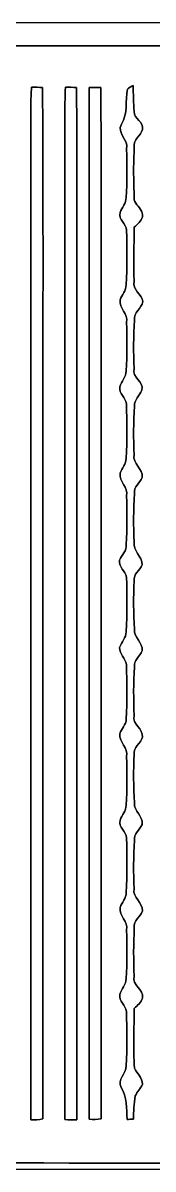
# Model space of a CAD drawing. Header units: centimetres. Extents: x -16.8 to 16.8, y -16.7 to 16.7.
# Drawn here: x -3.46 to 0.33, y -16.67 to 16.67 of the extents above; entities that cross this region are included whole.
import ezdxf

# ---------------------------------------------------------------- set-up
doc = ezdxf.new("R2010")
doc.units = ezdxf.units.CM
doc.header["$MEASUREMENT"] = 0
doc.layers.add('Layer 1', color=7, linetype='Continuous')

msp = doc.modelspace()

# ---------------------------------------------------------------- linework, layer by layer
at = {"layer": 'Layer 1', "color": 7}
for points, knots in [([(-16.77458, 16.66875), (-16.77458, 16.66875), (16.77458, 16.66875), (16.77458, 16.66875), (16.77458, 16.66875), (16.77458, 16.66875), (16.77458, -16.66875), (16.77458, -16.66875), (16.77458, -16.66875), (16.77458, -16.66875), (-16.77458, -16.66875), (-16.77458, -16.66875), (-16.77458, -16.66875), (-16.77458, -16.66875), (-16.77458, 16.66875), (-16.77458, 16.66875), (-16.77458, 16.66875), (-16.77458, 16.66875), (-16.77458, 16.66875), (-16.77458, 16.66875)], [0, 0, 0, 0, 0.16666667, 0.16666667, 0.16666667, 0.16666667, 0.33333333, 0.33333333, 0.33333333, 0.33333333, 0.5, 0.5, 0.5, 0.5, 0.66666667, 0.66666667, 0.66666667, 0.66666667, 1, 1, 1, 1]), ([(-12.5536, 15.97307), (-12.62556, 15.95861), (-12.65696, 15.89334), (-12.64779, 15.82455), (-12.64779, 15.82455), (-12.64497, 5.06166), (-12.64955, -5.70159), (-12.64567, -16.46484), (-12.64567, -16.46484), (-12.071, -16.50718), (-11.49421, -16.48989), (-10.91847, -16.49307), (-10.91847, -16.49307), (-3.08928, -16.48389), (4.73992, -16.50788), (12.56912, -16.48107), (12.56912, -16.48107), (12.58641, -9.31192), (12.57159, -2.14242), (12.57653, 5.02708), (12.57653, 5.02708), (12.56912, 8.68116), (12.59134, 12.33558), (12.56524, 15.9893), (12.56524, 15.9893), (4.49051, 16.01294), (-3.58458, 15.98789), (-11.65931, 16.002), (-11.65931, 16.002), (-11.95705, 15.99812), (-12.25832, 16.01611), (-12.5536, 15.97307)], [0, 0, 0, 0, 0.11111111, 0.11111111, 0.11111111, 0.11111111, 0.22222222, 0.22222222, 0.22222222, 0.22222222, 0.33333333, 0.33333333, 0.33333333, 0.33333333, 0.44444444, 0.44444444, 0.44444444, 0.44444444, 0.55555556, 0.55555556, 0.55555556, 0.55555556, 0.66666667, 0.66666667, 0.66666667, 0.66666667, 0.77777778, 0.77777778, 0.77777778, 0.77777778, 1, 1, 1, 1]), ([(-3.20746, 14.80467), (-3.10339, 14.80009), (-2.99191, 14.79479), (-2.88608, 14.7888), (-2.88608, 14.7888), (-2.86068, 10.42952), (-2.88255, 6.07025), (-2.87514, 1.71097), (-2.87514, 1.71097), (-2.87408, -3.92889), (-2.87726, -9.56874), (-2.87373, -15.20896), (-2.87373, -15.20896), (-2.98979, -15.23294), (-3.10797, -15.24071), (-3.22615, -15.23929), (-3.22615, -15.23929), (-3.23074, -5.76756), (-3.22615, 3.70452), (-3.22862, 13.17625), (-3.22862, 13.17625), (-3.22792, 13.71917), (-3.23638, 14.26245), (-3.20746, 14.80467)], [0, 0, 0, 0, 0.14285714, 0.14285714, 0.14285714, 0.14285714, 0.28571429, 0.28571429, 0.28571429, 0.28571429, 0.42857143, 0.42857143, 0.42857143, 0.42857143, 0.57142857, 0.57142857, 0.57142857, 0.57142857, 0.71428571, 0.71428571, 0.71428571, 0.71428571, 1, 1, 1, 1]), ([(-2.21968, 14.80467), (-2.11596, 14.80009), (-2.00413, 14.79479), (-1.8983, 14.7888), (-1.8983, 14.7888), (-1.8729, 10.54735), (-1.89477, 6.3052), (-1.88736, 2.06375), (-1.88736, 2.06375), (-1.88842, -3.70205), (-1.88489, -9.4675), (-1.88913, -15.2333), (-1.88913, -15.2333), (-2.00589, -15.23682), (-2.12266, -15.234), (-2.23908, -15.22871), (-2.23908, -15.22871), (-2.2419, -5.52521), (-2.23802, 4.1783), (-2.2412, 13.88181), (-2.2412, 13.88181), (-2.2419, 14.18978), (-2.23485, 14.4974), (-2.21968, 14.80467)], [0, 0, 0, 0, 0.14285714, 0.14285714, 0.14285714, 0.14285714, 0.28571429, 0.28571429, 0.28571429, 0.28571429, 0.42857143, 0.42857143, 0.42857143, 0.42857143, 0.57142857, 0.57142857, 0.57142857, 0.57142857, 0.71428571, 0.71428571, 0.71428571, 0.71428571, 1, 1, 1, 1]), ([(-1.52718, 14.78703), (-1.41711, 14.7895), (-1.30422, 14.79197), (-1.19345, 14.79197), (-1.19345, 14.79197), (-1.16664, 10.54947), (-1.18957, 6.30661), (-1.18181, 2.06375), (-1.18181, 2.06375), (-1.1811, -3.69429), (-1.18357, -9.45233), (-1.18039, -15.21001), (-1.18039, -15.21001), (-1.29822, -15.22906), (-1.41781, -15.2333), (-1.53564, -15.21672), (-1.53564, -15.21672), (-1.52788, -5.21547), (-1.54517, 4.78578), (-1.52718, 14.78703)], [0, 0, 0, 0, 0.16666667, 0.16666667, 0.16666667, 0.16666667, 0.33333333, 0.33333333, 0.33333333, 0.33333333, 0.5, 0.5, 0.5, 0.5, 0.66666667, 0.66666667, 0.66666667, 0.66666667, 1, 1, 1, 1]), ([(-0.42122, 14.74258), (-0.37994, 14.7701), (-0.29704, 14.82513), (-0.25576, 14.85265), (-0.25576, 14.85265), (-0.2473, 14.59865), (-0.23742, 14.34465), (-0.22684, 14.091), (-0.22684, 14.091), (-0.23319, 13.87475), (0.07267, 13.80031), (0.01587, 13.56466), (0.01587, 13.56466), (-0.02293, 13.37804), (-0.26176, 13.28596), (-0.21943, 13.06971), (-0.21943, 13.06971), (-0.24448, 12.65872), (-0.23813, 12.24633), (-0.23248, 11.83464), (-0.23248, 11.83464), (-0.20214, 11.70517), (-0.26705, 11.53971), (-0.17745, 11.42506), (-0.17745, 11.42506), (-0.09243, 11.30229), (0.04657, 11.19681), (0.01658, 11.02466), (0.01658, 11.02466), (-0.01834, 10.89836), (-0.13123, 10.81617), (-0.21837, 10.7255), (-0.21837, 10.7255), (-0.23107, 10.20163), (-0.24271, 9.67705), (-0.22684, 9.15317), (-0.22684, 9.15317), (-0.28222, 8.90482), (-0.00212, 8.78346), (0.03281, 8.56227), (0.03281, 8.56227), (-0.01199, 8.3633), (-0.24024, 8.24653), (-0.21731, 8.02464), (-0.21731, 8.02464), (-0.24659, 7.55474), (-0.2413, 7.08343), (-0.22578, 6.61317), (-0.22578, 6.61317), (-0.29845, 6.34683), (0.06738, 6.25016), (0.00423, 5.98911), (0.00423, 5.98911), (-0.06844, 5.83212), (-0.2219, 5.70724), (-0.21555, 5.51921), (-0.21555, 5.51921), (-0.248, 5.05001), (-0.2413, 4.5787), (-0.22507, 4.1088), (-0.22507, 4.1088), (-0.27728, 3.84563), (0.04586, 3.71052), (0.006, 3.44876), (0.006, 3.44876), (-0.06209, 3.28754), (-0.23742, 3.17429), (-0.21731, 2.97991), (-0.21731, 2.97991), (-0.24659, 2.51037), (-0.24271, 2.03906), (-0.22331, 1.5688), (-0.22331, 1.5688), (-0.26388, 1.30881), (0.00706, 1.15429), (0.01058, 0.90593), (0.01058, 0.90593), (-0.05186, 0.73978), (-0.25647, 0.64417), (-0.21978, 0.44027), (-0.21978, 0.44027), (-0.24448, -0.02893), (-0.24624, -0.50024), (-0.21766, -0.96943), (-0.21766, -0.96943), (-0.23883, -1.2125), (0.03775, -1.35008), (0.00847, -1.59703), (0.00847, -1.59703), (-0.06773, -1.75295), (-0.2353, -1.87149), (-0.21731, -2.06481), (-0.21731, -2.06481), (-0.24659, -2.53436), (-0.24024, -3.00602), (-0.22684, -3.47627), (-0.22684, -3.47627), (-0.29457, -3.74191), (0.05503, -3.84951), (0.01623, -4.10986), (0.01623, -4.10986), (-0.02399, -4.29613), (-0.2607, -4.38856), (-0.21978, -4.60446), (-0.21978, -4.60446), (-0.24448, -5.07365), (-0.24624, -5.54461), (-0.21766, -6.01416), (-0.21766, -6.01416), (-0.23883, -6.25722), (0.03775, -6.3948), (0.00847, -6.64175), (0.00847, -6.64175), (-0.06773, -6.79768), (-0.2353, -6.91621), (-0.21696, -7.10953), (-0.21696, -7.10953), (-0.24659, -7.57908), (-0.2413, -8.05039), (-0.22543, -8.52064), (-0.22543, -8.52064), (-0.27446, -8.77711), (0.02258, -8.90658), (0.01799, -9.15494), (0.01799, -9.15494), (-0.02681, -9.33979), (-0.25929, -9.43363), (-0.21943, -9.64918), (-0.21943, -9.64918), (-0.24483, -10.11908), (-0.2413, -10.59039), (-0.22578, -11.06099), (-0.22578, -11.06099), (-0.29351, -11.33052), (0.06597, -11.42894), (0.01658, -11.69458), (0.01658, -11.69458), (-0.01023, -11.82441), (-0.12912, -11.9059), (-0.21837, -11.99409), (-0.21837, -11.99409), (-0.22825, -12.573), (-0.25471, -13.15402), (-0.21237, -13.73258), (-0.21237, -13.73258), (-0.14005, -13.88992), (0.01482, -14.01057), (0.01623, -14.19825), (0.01623, -14.19825), (-0.02893, -14.32595), (-0.13547, -14.4205), (-0.19297, -14.54256), (-0.19297, -14.54256), (-0.22366, -14.76728), (-0.2413, -14.99376), (-0.24624, -15.22166), (-0.24624, -15.22166), (-0.29139, -15.22166), (-0.38171, -15.22201), (-0.42721, -15.22201), (-0.42721, -15.22201), (-0.44203, -14.90662), (-0.42792, -14.5736), (-0.60078, -14.29667), (-0.60078, -14.29667), (-0.73484, -14.05925), (-0.44732, -13.89733), (-0.45579, -13.66802), (-0.45579, -13.66802), (-0.42263, -13.14027), (-0.42757, -12.61004), (-0.44803, -12.08229), (-0.44803, -12.08229), (-0.46955, -11.90096), (-0.66816, -11.78913), (-0.64417, -11.59157), (-0.64417, -11.59157), (-0.59902, -11.42894), (-0.45332, -11.30688), (-0.45544, -11.12802), (-0.45544, -11.12802), (-0.42228, -10.65847), (-0.43074, -10.18752), (-0.44309, -9.71762), (-0.44309, -9.71762), (-0.38594, -9.46256), (-0.66746, -9.30839), (-0.63429, -9.05933), (-0.63429, -9.05933), (-0.57291, -8.91399), (-0.44697, -8.79369), (-0.45473, -8.62401), (-0.45473, -8.62401), (-0.42333, -8.09554), (-0.42898, -7.56497), (-0.44521, -7.03651), (-0.44521, -7.03651), (-0.45544, -6.84354), (-0.68721, -6.72994), (-0.63218, -6.51969), (-0.63218, -6.51969), (-0.58103, -6.37011), (-0.45685, -6.25016), (-0.45544, -6.0833), (-0.45544, -6.0833), (-0.42228, -5.61411), (-0.43074, -5.14279), (-0.44274, -4.67289), (-0.44274, -4.67289), (-0.38841, -4.41607), (-0.66393, -4.2605), (-0.6417, -4.01038), (-0.6417, -4.01038), (-0.60396, -3.85445), (-0.44873, -3.75109), (-0.45579, -3.57822), (-0.45579, -3.57822), (-0.42228, -3.05082), (-0.42757, -2.52095), (-0.44838, -1.99319), (-0.44838, -1.99319), (-0.47519, -1.81539), (-0.64841, -1.69192), (-0.64453, -1.50213), (-0.64453, -1.50213), (-0.59831, -1.33985), (-0.45367, -1.21744), (-0.45544, -1.03858), (-0.45544, -1.03858), (-0.42263, -0.51082), (-0.42757, 0.0194), (-0.44732, 0.54751), (-0.44732, 0.54751), (-0.46743, 0.7306), (-0.68439, 0.83432), (-0.64558, 1.03787), (-0.64558, 1.03787), (-0.59761, 1.20086), (-0.42616, 1.31163), (-0.45261, 1.50036), (-0.45261, 1.50036), (-0.42439, 1.97026), (-0.43039, 2.44157), (-0.44309, 2.91183), (-0.44309, 2.91183), (-0.38453, 3.16689), (-0.66957, 3.32034), (-0.63253, 3.56976), (-0.63253, 3.56976), (-0.58067, 3.71898), (-0.45649, 3.83928), (-0.45579, 4.00614), (-0.45579, 4.00614), (-0.42263, 4.5339), (-0.42757, 5.06413), (-0.44803, 5.59188), (-0.44803, 5.59188), (-0.46955, 5.77321), (-0.66816, 5.88469), (-0.64417, 6.08259), (-0.64417, 6.08259), (-0.59902, 6.24487), (-0.45332, 6.36729), (-0.45544, 6.54614), (-0.45544, 6.54614), (-0.42228, 7.01534), (-0.43074, 7.48665), (-0.44274, 7.95655), (-0.44274, 7.95655), (-0.38453, 8.21161), (-0.66957, 8.36507), (-0.63253, 8.61448), (-0.63253, 8.61448), (-0.58067, 8.76371), (-0.45649, 8.884), (-0.45579, 9.05087), (-0.45579, 9.05087), (-0.42228, 9.57897), (-0.42898, 10.1092), (-0.44521, 10.63766), (-0.44521, 10.63766), (-0.45544, 10.83063), (-0.68721, 10.94422), (-0.63218, 11.15448), (-0.63218, 11.15448), (-0.58103, 11.30371), (-0.45685, 11.424), (-0.45544, 11.59087), (-0.45544, 11.59087), (-0.42228, 12.06006), (-0.43074, 12.53137), (-0.44309, 13.00127), (-0.44309, 13.00127), (-0.37289, 13.27538), (-0.74789, 13.456), (-0.58984, 13.72658), (-0.58984, 13.72658), (-0.39652, 14.03068), (-0.48295, 14.40603), (-0.42122, 14.74258)], [0, 0, 0, 0, 0.01315789, 0.01315789, 0.01315789, 0.01315789, 0.02631579, 0.02631579, 0.02631579, 0.02631579, 0.03947368, 0.03947368, 0.03947368, 0.03947368, 0.05263158, 0.05263158, 0.05263158, 0.05263158, 0.06578947, 0.06578947, 0.06578947, 0.06578947, 0.07894737, 0.07894737, 0.07894737, 0.07894737, 0.09210526, 0.09210526, 0.09210526, 0.09210526, 0.10526316, 0.10526316, 0.10526316, 0.10526316, 0.11842105, 0.11842105, 0.11842105, 0.11842105, 0.13157895, 0.13157895, 0.13157895, 0.13157895, 0.14473684, 0.14473684, 0.14473684, 0.14473684, 0.15789474, 0.15789474, 0.15789474, 0.15789474, 0.17105263, 0.17105263, 0.17105263, 0.17105263, 0.18421053, 0.18421053, 0.18421053, 0.18421053, 0.19736842, 0.19736842, 0.19736842, 0.19736842, 0.21052632, 0.21052632, 0.21052632, 0.21052632, 0.22368421, 0.22368421, 0.22368421, 0.22368421, 0.23684211, 0.23684211, 0.23684211, 0.23684211, 0.25, 0.25, 0.25, 0.25, 0.26315789, 0.26315789, 0.26315789, 0.26315789, 0.27631579, 0.27631579, 0.27631579, 0.27631579, 0.28947368, 0.28947368, 0.28947368, 0.28947368, 0.30263158, 0.30263158, 0.30263158, 0.30263158, 0.31578947, 0.31578947, 0.31578947, 0.31578947, 0.32894737, 0.32894737, 0.32894737, 0.32894737, 0.34210526, 0.34210526, 0.34210526, 0.34210526, 0.35526316, 0.35526316, 0.35526316, 0.35526316, 0.36842105, 0.36842105, 0.36842105, 0.36842105, 0.38157895, 0.38157895, 0.38157895, 0.38157895, 0.39473684, 0.39473684, 0.39473684, 0.39473684, 0.40789474, 0.40789474, 0.40789474, 0.40789474, 0.42105263, 0.42105263, 0.42105263, 0.42105263, 0.43421053, 0.43421053, 0.43421053, 0.43421053, 0.44736842, 0.44736842, 0.44736842, 0.44736842, 0.46052632, 0.46052632, 0.46052632, 0.46052632, 0.47368421, 0.47368421, 0.47368421, 0.47368421, 0.48684211, 0.48684211, 0.48684211, 0.48684211, 0.5, 0.5, 0.5, 0.5, 0.51315789, 0.51315789, 0.51315789, 0.51315789, 0.52631579, 0.52631579, 0.52631579, 0.52631579, 0.53947368, 0.53947368, 0.53947368, 0.53947368, 0.55263158, 0.55263158, 0.55263158, 0.55263158, 0.56578947, 0.56578947, 0.56578947, 0.56578947, 0.57894737, 0.57894737, 0.57894737, 0.57894737, 0.59210526, 0.59210526, 0.59210526, 0.59210526, 0.60526316, 0.60526316, 0.60526316, 0.60526316, 0.61842105, 0.61842105, 0.61842105, 0.61842105, 0.63157895, 0.63157895, 0.63157895, 0.63157895, 0.64473684, 0.64473684, 0.64473684, 0.64473684, 0.65789474, 0.65789474, 0.65789474, 0.65789474, 0.67105263, 0.67105263, 0.67105263, 0.67105263, 0.68421053, 0.68421053, 0.68421053, 0.68421053, 0.69736842, 0.69736842, 0.69736842, 0.69736842, 0.71052632, 0.71052632, 0.71052632, 0.71052632, 0.72368421, 0.72368421, 0.72368421, 0.72368421, 0.73684211, 0.73684211, 0.73684211, 0.73684211, 0.75, 0.75, 0.75, 0.75, 0.76315789, 0.76315789, 0.76315789, 0.76315789, 0.77631579, 0.77631579, 0.77631579, 0.77631579, 0.78947368, 0.78947368, 0.78947368, 0.78947368, 0.80263158, 0.80263158, 0.80263158, 0.80263158, 0.81578947, 0.81578947, 0.81578947, 0.81578947, 0.82894737, 0.82894737, 0.82894737, 0.82894737, 0.84210526, 0.84210526, 0.84210526, 0.84210526, 0.85526316, 0.85526316, 0.85526316, 0.85526316, 0.86842105, 0.86842105, 0.86842105, 0.86842105, 0.88157895, 0.88157895, 0.88157895, 0.88157895, 0.89473684, 0.89473684, 0.89473684, 0.89473684, 0.90789474, 0.90789474, 0.90789474, 0.90789474, 0.92105263, 0.92105263, 0.92105263, 0.92105263, 0.93421053, 0.93421053, 0.93421053, 0.93421053, 0.94736842, 0.94736842, 0.94736842, 0.94736842, 0.96052632, 0.96052632, 0.96052632, 0.96052632, 0.97368421, 0.97368421, 0.97368421, 0.97368421, 1, 1, 1, 1])]:
    msp.add_open_spline(points, degree=3, knots=knots, dxfattribs=at)
at = {"layer": 'Layer 1', "color": 252}
for points, knots in [([(-12.5536, 15.97307), (-12.25832, 16.01611), (-11.95705, 15.99812), (-11.65931, 16.002), (-11.65931, 16.002), (-3.58458, 15.98789), (4.49051, 16.01294), (12.56524, 15.9893), (12.56524, 15.9893), (12.59134, 12.33558), (12.56912, 8.68116), (12.57653, 5.02708), (12.57653, 5.02708), (12.57159, -2.14242), (12.58641, -9.31192), (12.56912, -16.48107), (12.56912, -16.48107), (4.73992, -16.50788), (-3.08928, -16.48389), (-10.91847, -16.49307), (-10.91847, -16.49307), (-11.49421, -16.48989), (-12.071, -16.50718), (-12.64567, -16.46484), (-12.64567, -16.46484), (-12.64955, -5.70159), (-12.64497, 5.06166), (-12.64779, 15.82455), (-12.64779, 15.82455), (-12.65696, 15.89334), (-12.62556, 15.95861), (-12.5536, 15.97307), (-12.5536, 15.97307), (-12.5536, 15.97307), (-12.5536, 15.97307), (-12.5536, 15.97307)], [0, 0, 0, 0, 0.1, 0.1, 0.1, 0.1, 0.2, 0.2, 0.2, 0.2, 0.3, 0.3, 0.3, 0.3, 0.4, 0.4, 0.4, 0.4, 0.5, 0.5, 0.5, 0.5, 0.6, 0.6, 0.6, 0.6, 0.7, 0.7, 0.7, 0.7, 0.8, 0.8, 0.8, 0.8, 1, 1, 1, 1]), ([(-3.20746, 14.80467), (-3.23638, 14.26245), (-3.22792, 13.71917), (-3.22862, 13.17625), (-3.22862, 13.17625), (-3.22615, 3.70452), (-3.23074, -5.76756), (-3.22615, -15.23929), (-3.22615, -15.23929), (-3.10797, -15.24071), (-2.98979, -15.23294), (-2.87373, -15.20896), (-2.87373, -15.20896), (-2.87726, -9.56874), (-2.87408, -3.92889), (-2.87514, 1.71097), (-2.87514, 1.71097), (-2.88255, 6.07025), (-2.86068, 10.42952), (-2.88608, 14.7888), (-2.88608, 14.7888), (-2.99191, 14.79479), (-3.10339, 14.80009), (-3.20746, 14.80467), (-3.20746, 14.80467), (-3.20746, 14.80467), (-3.20746, 14.80467), (-3.20746, 14.80467)], [0, 0, 0, 0, 0.125, 0.125, 0.125, 0.125, 0.25, 0.25, 0.25, 0.25, 0.375, 0.375, 0.375, 0.375, 0.5, 0.5, 0.5, 0.5, 0.625, 0.625, 0.625, 0.625, 0.75, 0.75, 0.75, 0.75, 1, 1, 1, 1]), ([(-2.21968, 14.80467), (-2.23485, 14.4974), (-2.2419, 14.18978), (-2.2412, 13.88181), (-2.2412, 13.88181), (-2.23802, 4.1783), (-2.2419, -5.52521), (-2.23908, -15.22871), (-2.23908, -15.22871), (-2.12266, -15.234), (-2.00589, -15.23682), (-1.88913, -15.2333), (-1.88913, -15.2333), (-1.88489, -9.4675), (-1.88842, -3.70205), (-1.88736, 2.06375), (-1.88736, 2.06375), (-1.89477, 6.3052), (-1.8729, 10.54735), (-1.8983, 14.7888), (-1.8983, 14.7888), (-2.00413, 14.79479), (-2.11596, 14.80009), (-2.21968, 14.80467), (-2.21968, 14.80467), (-2.21968, 14.80467), (-2.21968, 14.80467), (-2.21968, 14.80467)], [0, 0, 0, 0, 0.125, 0.125, 0.125, 0.125, 0.25, 0.25, 0.25, 0.25, 0.375, 0.375, 0.375, 0.375, 0.5, 0.5, 0.5, 0.5, 0.625, 0.625, 0.625, 0.625, 0.75, 0.75, 0.75, 0.75, 1, 1, 1, 1]), ([(-1.52718, 14.78703), (-1.54517, 4.78578), (-1.52788, -5.21547), (-1.53564, -15.21672), (-1.53564, -15.21672), (-1.41781, -15.2333), (-1.29822, -15.22906), (-1.18039, -15.21001), (-1.18039, -15.21001), (-1.18357, -9.45233), (-1.1811, -3.69429), (-1.18181, 2.06375), (-1.18181, 2.06375), (-1.18957, 6.30661), (-1.16664, 10.54947), (-1.19345, 14.79197), (-1.19345, 14.79197), (-1.30422, 14.79197), (-1.41711, 14.7895), (-1.52718, 14.78703), (-1.52718, 14.78703), (-1.52718, 14.78703), (-1.52718, 14.78703), (-1.52718, 14.78703)], [0, 0, 0, 0, 0.14285714, 0.14285714, 0.14285714, 0.14285714, 0.28571429, 0.28571429, 0.28571429, 0.28571429, 0.42857143, 0.42857143, 0.42857143, 0.42857143, 0.57142857, 0.57142857, 0.57142857, 0.57142857, 0.71428571, 0.71428571, 0.71428571, 0.71428571, 1, 1, 1, 1]), ([(-0.42122, 14.74258), (-0.48295, 14.40603), (-0.39652, 14.03068), (-0.58984, 13.72658), (-0.58984, 13.72658), (-0.74789, 13.456), (-0.37289, 13.27538), (-0.44309, 13.00127), (-0.44309, 13.00127), (-0.43074, 12.53137), (-0.42228, 12.06006), (-0.45544, 11.59087), (-0.45544, 11.59087), (-0.45685, 11.424), (-0.58103, 11.30371), (-0.63218, 11.15448), (-0.63218, 11.15448), (-0.68721, 10.94422), (-0.45544, 10.83063), (-0.44521, 10.63766), (-0.44521, 10.63766), (-0.42898, 10.1092), (-0.42228, 9.57897), (-0.45579, 9.05087), (-0.45579, 9.05087), (-0.45649, 8.884), (-0.58067, 8.76371), (-0.63253, 8.61448), (-0.63253, 8.61448), (-0.66957, 8.36507), (-0.38453, 8.21161), (-0.44274, 7.95655), (-0.44274, 7.95655), (-0.43074, 7.48665), (-0.42228, 7.01534), (-0.45544, 6.54614), (-0.45544, 6.54614), (-0.45332, 6.36729), (-0.59902, 6.24487), (-0.64417, 6.08259), (-0.64417, 6.08259), (-0.66816, 5.88469), (-0.46955, 5.77321), (-0.44803, 5.59188), (-0.44803, 5.59188), (-0.42757, 5.06413), (-0.42263, 4.5339), (-0.45579, 4.00614), (-0.45579, 4.00614), (-0.45649, 3.83928), (-0.58067, 3.71898), (-0.63253, 3.56976), (-0.63253, 3.56976), (-0.66957, 3.32034), (-0.38453, 3.16689), (-0.44309, 2.91183), (-0.44309, 2.91183), (-0.43039, 2.44157), (-0.42439, 1.97026), (-0.45261, 1.50036), (-0.45261, 1.50036), (-0.42616, 1.31163), (-0.59761, 1.20086), (-0.64558, 1.03787), (-0.64558, 1.03787), (-0.68439, 0.83432), (-0.46743, 0.7306), (-0.44732, 0.54751), (-0.44732, 0.54751), (-0.42757, 0.0194), (-0.42263, -0.51082), (-0.45544, -1.03858), (-0.45544, -1.03858), (-0.45367, -1.21744), (-0.59831, -1.33985), (-0.64453, -1.50213), (-0.64453, -1.50213), (-0.64841, -1.69192), (-0.47519, -1.81539), (-0.44838, -1.99319), (-0.44838, -1.99319), (-0.42757, -2.52095), (-0.42228, -3.05082), (-0.45579, -3.57822), (-0.45579, -3.57822), (-0.44873, -3.75109), (-0.60396, -3.85445), (-0.6417, -4.01038), (-0.6417, -4.01038), (-0.66393, -4.2605), (-0.38841, -4.41607), (-0.44274, -4.67289), (-0.44274, -4.67289), (-0.43074, -5.14279), (-0.42228, -5.61411), (-0.45544, -6.0833), (-0.45544, -6.0833), (-0.45685, -6.25016), (-0.58103, -6.37011), (-0.63218, -6.51969), (-0.63218, -6.51969), (-0.68721, -6.72994), (-0.45544, -6.84354), (-0.44521, -7.03651), (-0.44521, -7.03651), (-0.42898, -7.56497), (-0.42333, -8.09554), (-0.45473, -8.62401), (-0.45473, -8.62401), (-0.44697, -8.79369), (-0.57291, -8.91399), (-0.63429, -9.05933), (-0.63429, -9.05933), (-0.66746, -9.30839), (-0.38594, -9.46256), (-0.44309, -9.71762), (-0.44309, -9.71762), (-0.43074, -10.18752), (-0.42228, -10.65847), (-0.45544, -11.12802), (-0.45544, -11.12802), (-0.45332, -11.30688), (-0.59902, -11.42894), (-0.64417, -11.59157), (-0.64417, -11.59157), (-0.66816, -11.78913), (-0.46955, -11.90096), (-0.44803, -12.08229), (-0.44803, -12.08229), (-0.42757, -12.61004), (-0.42263, -13.14027), (-0.45579, -13.66802), (-0.45579, -13.66802), (-0.44732, -13.89733), (-0.73484, -14.05925), (-0.60078, -14.29667), (-0.60078, -14.29667), (-0.42792, -14.5736), (-0.44203, -14.90662), (-0.42721, -15.22201), (-0.42721, -15.22201), (-0.38171, -15.22201), (-0.29139, -15.22166), (-0.24624, -15.22166), (-0.24624, -15.22166), (-0.2413, -14.99376), (-0.22366, -14.76728), (-0.19297, -14.54256), (-0.19297, -14.54256), (-0.13547, -14.4205), (-0.02893, -14.32595), (0.01623, -14.19825), (0.01623, -14.19825), (0.01482, -14.01057), (-0.14005, -13.88992), (-0.21237, -13.73258), (-0.21237, -13.73258), (-0.25471, -13.15402), (-0.22825, -12.573), (-0.21837, -11.99409), (-0.21837, -11.99409), (-0.12912, -11.9059), (-0.01023, -11.82441), (0.01658, -11.69458), (0.01658, -11.69458), (0.06597, -11.42894), (-0.29351, -11.33052), (-0.22578, -11.06099), (-0.22578, -11.06099), (-0.2413, -10.59039), (-0.24483, -10.11908), (-0.21943, -9.64918), (-0.21943, -9.64918), (-0.25929, -9.43363), (-0.02681, -9.33979), (0.01799, -9.15494), (0.01799, -9.15494), (0.02258, -8.90658), (-0.27446, -8.77711), (-0.22543, -8.52064), (-0.22543, -8.52064), (-0.2413, -8.05039), (-0.24659, -7.57908), (-0.21696, -7.10953), (-0.21696, -7.10953), (-0.2353, -6.91621), (-0.06773, -6.79768), (0.00847, -6.64175), (0.00847, -6.64175), (0.03775, -6.3948), (-0.23883, -6.25722), (-0.21766, -6.01416), (-0.21766, -6.01416), (-0.24624, -5.54461), (-0.24448, -5.07365), (-0.21978, -4.60446), (-0.21978, -4.60446), (-0.2607, -4.38856), (-0.02399, -4.29613), (0.01623, -4.10986), (0.01623, -4.10986), (0.05503, -3.84951), (-0.29457, -3.74191), (-0.22684, -3.47627), (-0.22684, -3.47627), (-0.24024, -3.00602), (-0.24659, -2.53436), (-0.21731, -2.06481), (-0.21731, -2.06481), (-0.2353, -1.87149), (-0.06773, -1.75295), (0.00847, -1.59703), (0.00847, -1.59703), (0.03775, -1.35008), (-0.23883, -1.2125), (-0.21766, -0.96943), (-0.21766, -0.96943), (-0.24624, -0.50024), (-0.24448, -0.02893), (-0.21978, 0.44027), (-0.21978, 0.44027), (-0.25647, 0.64417), (-0.05186, 0.73978), (0.01058, 0.90593), (0.01058, 0.90593), (0.00706, 1.15429), (-0.26388, 1.30881), (-0.22331, 1.5688), (-0.22331, 1.5688), (-0.24271, 2.03906), (-0.24659, 2.51037), (-0.21731, 2.97991), (-0.21731, 2.97991), (-0.23742, 3.17429), (-0.06209, 3.28754), (0.006, 3.44876), (0.006, 3.44876), (0.04586, 3.71052), (-0.27728, 3.84563), (-0.22507, 4.1088), (-0.22507, 4.1088), (-0.2413, 4.5787), (-0.248, 5.05001), (-0.21555, 5.51921), (-0.21555, 5.51921), (-0.2219, 5.70724), (-0.06844, 5.83212), (0.00423, 5.98911), (0.00423, 5.98911), (0.06738, 6.25016), (-0.29845, 6.34683), (-0.22578, 6.61317), (-0.22578, 6.61317), (-0.2413, 7.08343), (-0.24659, 7.55474), (-0.21731, 8.02464), (-0.21731, 8.02464), (-0.24024, 8.24653), (-0.01199, 8.3633), (0.03281, 8.56227), (0.03281, 8.56227), (-0.00212, 8.78346), (-0.28222, 8.90482), (-0.22684, 9.15317), (-0.22684, 9.15317), (-0.24271, 9.67705), (-0.23107, 10.20163), (-0.21837, 10.7255), (-0.21837, 10.7255), (-0.13123, 10.81617), (-0.01834, 10.89836), (0.01658, 11.02466), (0.01658, 11.02466), (0.04657, 11.19681), (-0.09243, 11.30229), (-0.17745, 11.42506), (-0.17745, 11.42506), (-0.26705, 11.53971), (-0.20214, 11.70517), (-0.23248, 11.83464), (-0.23248, 11.83464), (-0.23813, 12.24633), (-0.24448, 12.65872), (-0.21943, 13.06971), (-0.21943, 13.06971), (-0.26176, 13.28596), (-0.02293, 13.37804), (0.01587, 13.56466), (0.01587, 13.56466), (0.07267, 13.80031), (-0.23319, 13.87475), (-0.22684, 14.091), (-0.22684, 14.091), (-0.23742, 14.34465), (-0.2473, 14.59865), (-0.25576, 14.85265), (-0.25576, 14.85265), (-0.29704, 14.82513), (-0.37994, 14.7701), (-0.42122, 14.74258), (-0.42122, 14.74258), (-0.42122, 14.74258), (-0.42122, 14.74258), (-0.42122, 14.74258)], [0, 0, 0, 0, 0.01298701, 0.01298701, 0.01298701, 0.01298701, 0.02597403, 0.02597403, 0.02597403, 0.02597403, 0.03896104, 0.03896104, 0.03896104, 0.03896104, 0.05194805, 0.05194805, 0.05194805, 0.05194805, 0.06493506, 0.06493506, 0.06493506, 0.06493506, 0.07792208, 0.07792208, 0.07792208, 0.07792208, 0.09090909, 0.09090909, 0.09090909, 0.09090909, 0.1038961, 0.1038961, 0.1038961, 0.1038961, 0.11688312, 0.11688312, 0.11688312, 0.11688312, 0.12987013, 0.12987013, 0.12987013, 0.12987013, 0.14285714, 0.14285714, 0.14285714, 0.14285714, 0.15584416, 0.15584416, 0.15584416, 0.15584416, 0.16883117, 0.16883117, 0.16883117, 0.16883117, 0.18181818, 0.18181818, 0.18181818, 0.18181818, 0.19480519, 0.19480519, 0.19480519, 0.19480519, 0.20779221, 0.20779221, 0.20779221, 0.20779221, 0.22077922, 0.22077922, 0.22077922, 0.22077922, 0.23376623, 0.23376623, 0.23376623, 0.23376623, 0.24675325, 0.24675325, 0.24675325, 0.24675325, 0.25974026, 0.25974026, 0.25974026, 0.25974026, 0.27272727, 0.27272727, 0.27272727, 0.27272727, 0.28571429, 0.28571429, 0.28571429, 0.28571429, 0.2987013, 0.2987013, 0.2987013, 0.2987013, 0.31168831, 0.31168831, 0.31168831, 0.31168831, 0.32467532, 0.32467532, 0.32467532, 0.32467532, 0.33766234, 0.33766234, 0.33766234, 0.33766234, 0.35064935, 0.35064935, 0.35064935, 0.35064935, 0.36363636, 0.36363636, 0.36363636, 0.36363636, 0.37662338, 0.37662338, 0.37662338, 0.37662338, 0.38961039, 0.38961039, 0.38961039, 0.38961039, 0.4025974, 0.4025974, 0.4025974, 0.4025974, 0.41558442, 0.41558442, 0.41558442, 0.41558442, 0.42857143, 0.42857143, 0.42857143, 0.42857143, 0.44155844, 0.44155844, 0.44155844, 0.44155844, 0.45454545, 0.45454545, 0.45454545, 0.45454545, 0.46753247, 0.46753247, 0.46753247, 0.46753247, 0.48051948, 0.48051948, 0.48051948, 0.48051948, 0.49350649, 0.49350649, 0.49350649, 0.49350649, 0.50649351, 0.50649351, 0.50649351, 0.50649351, 0.51948052, 0.51948052, 0.51948052, 0.51948052, 0.53246753, 0.53246753, 0.53246753, 0.53246753, 0.54545455, 0.54545455, 0.54545455, 0.54545455, 0.55844156, 0.55844156, 0.55844156, 0.55844156, 0.57142857, 0.57142857, 0.57142857, 0.57142857, 0.58441558, 0.58441558, 0.58441558, 0.58441558, 0.5974026, 0.5974026, 0.5974026, 0.5974026, 0.61038961, 0.61038961, 0.61038961, 0.61038961, 0.62337662, 0.62337662, 0.62337662, 0.62337662, 0.63636364, 0.63636364, 0.63636364, 0.63636364, 0.64935065, 0.64935065, 0.64935065, 0.64935065, 0.66233766, 0.66233766, 0.66233766, 0.66233766, 0.67532468, 0.67532468, 0.67532468, 0.67532468, 0.68831169, 0.68831169, 0.68831169, 0.68831169, 0.7012987, 0.7012987, 0.7012987, 0.7012987, 0.71428571, 0.71428571, 0.71428571, 0.71428571, 0.72727273, 0.72727273, 0.72727273, 0.72727273, 0.74025974, 0.74025974, 0.74025974, 0.74025974, 0.75324675, 0.75324675, 0.75324675, 0.75324675, 0.76623377, 0.76623377, 0.76623377, 0.76623377, 0.77922078, 0.77922078, 0.77922078, 0.77922078, 0.79220779, 0.79220779, 0.79220779, 0.79220779, 0.80519481, 0.80519481, 0.80519481, 0.80519481, 0.81818182, 0.81818182, 0.81818182, 0.81818182, 0.83116883, 0.83116883, 0.83116883, 0.83116883, 0.84415584, 0.84415584, 0.84415584, 0.84415584, 0.85714286, 0.85714286, 0.85714286, 0.85714286, 0.87012987, 0.87012987, 0.87012987, 0.87012987, 0.88311688, 0.88311688, 0.88311688, 0.88311688, 0.8961039, 0.8961039, 0.8961039, 0.8961039, 0.90909091, 0.90909091, 0.90909091, 0.90909091, 0.92207792, 0.92207792, 0.92207792, 0.92207792, 0.93506494, 0.93506494, 0.93506494, 0.93506494, 0.94805195, 0.94805195, 0.94805195, 0.94805195, 0.96103896, 0.96103896, 0.96103896, 0.96103896, 0.97402597, 0.97402597, 0.97402597, 0.97402597, 1, 1, 1, 1])]:
    msp.add_open_spline(points, degree=3, knots=knots, dxfattribs=at)

doc.saveas('drawing.dxf')
